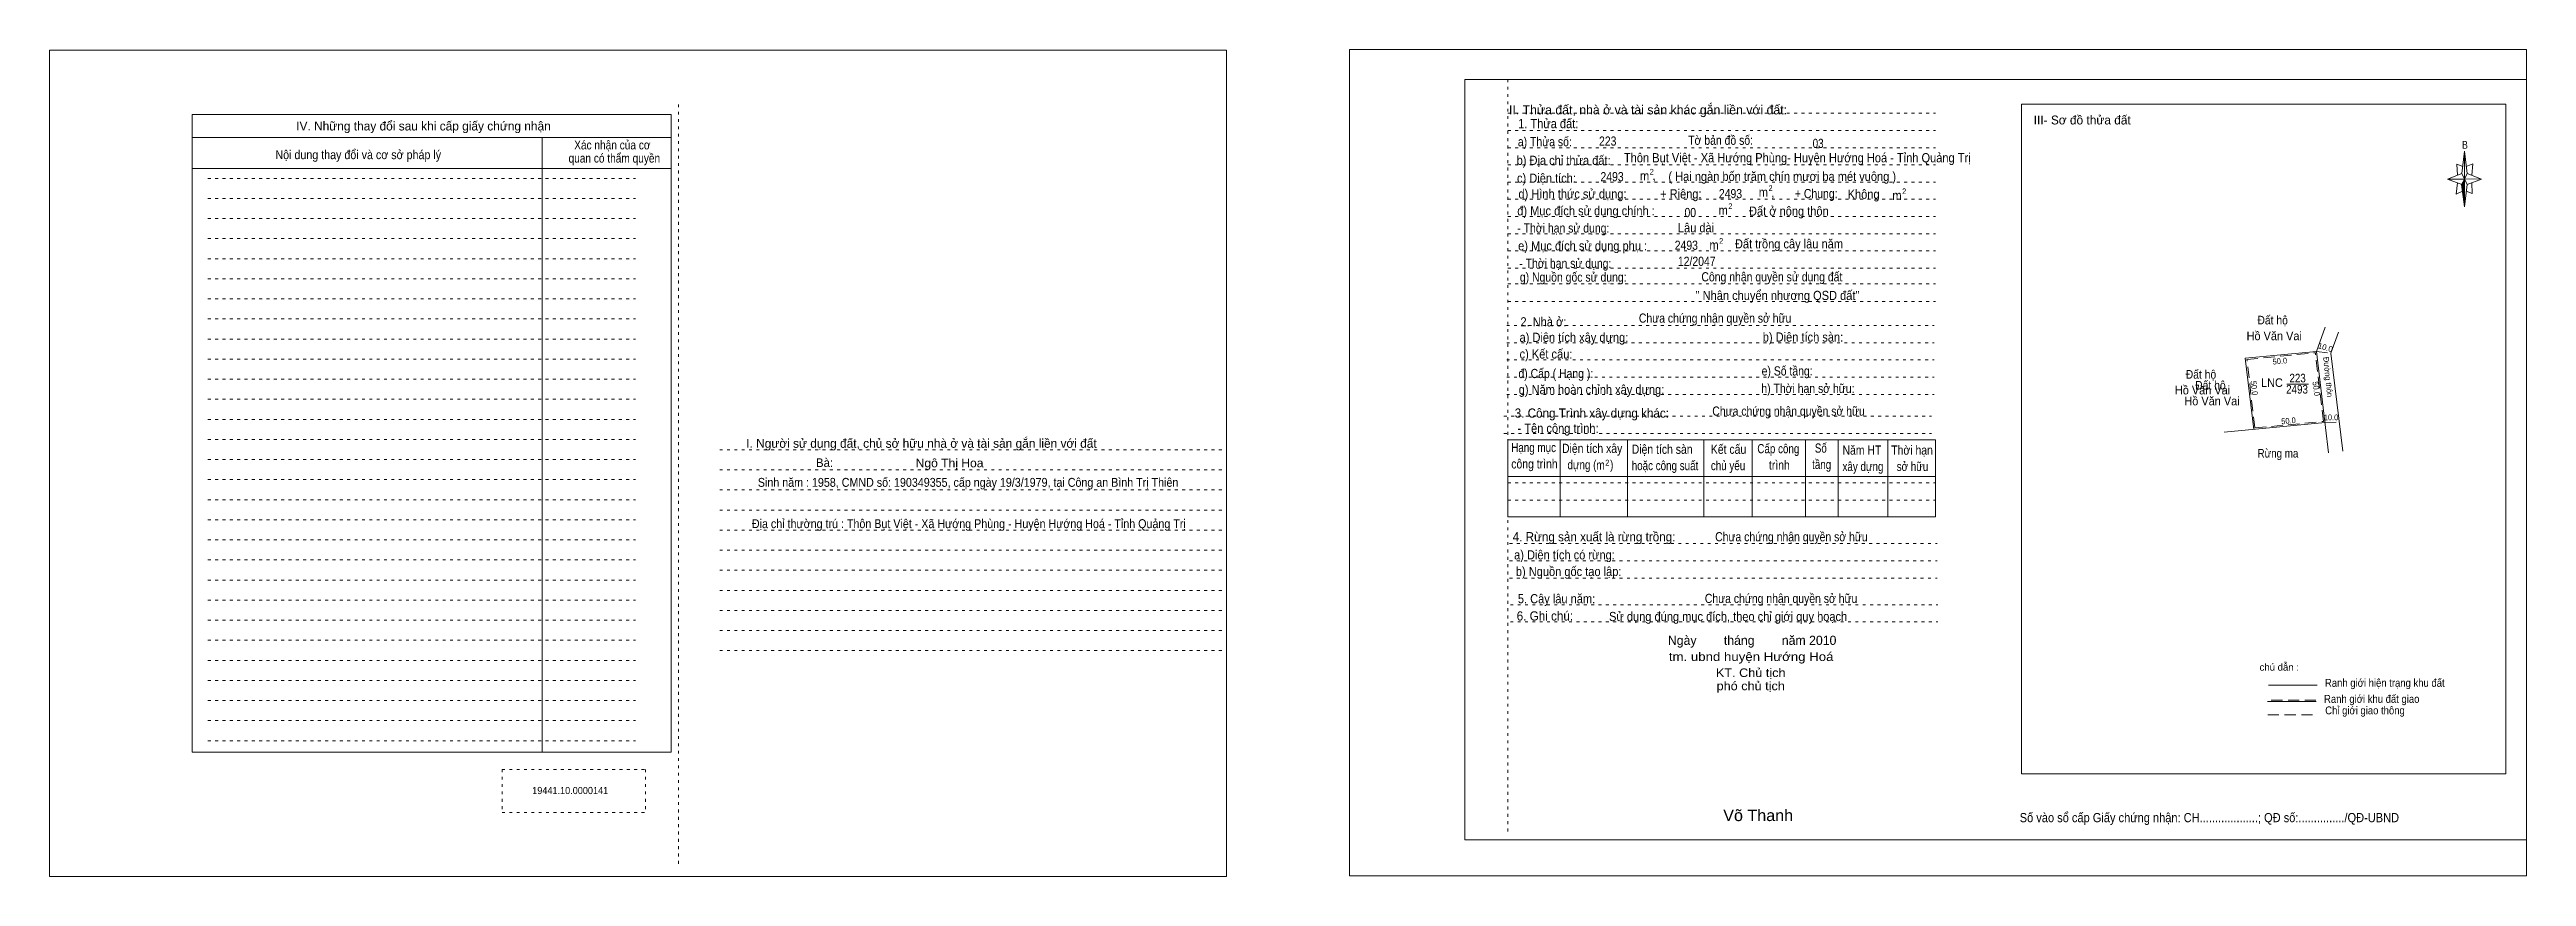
# Model space of a CAD drawing. Header units: centimetres. Extents: x -44.7 to 41.7, y -1.4 to 27.4.
import ezdxf
from ezdxf.enums import TextEntityAlignment as Align

# ---------------------------------------------------------------- set-up
doc = ezdxf.new("R2010")
doc.units = ezdxf.units.CM
doc.header["$LTSCALE"] = 0.13
doc.linetypes.add('DOTTED', pattern=[1.5, 0.3, -1.2])
doc.linetypes.add('MEDIUM_DASHED', pattern=[4.5, 3, -1.5])
for name, color, linetype, lineweight in [('1', 7, 'DOTTED', 13), ('10', 7, 'Continuous', 13), ('2', 7, 'Continuous', 13), ('30', 7, 'Continuous', 13), ('50', 7, 'MEDIUM_DASHED', 13)]:
    doc.layers.add(name, color=color, linetype=linetype, lineweight=lineweight)
for name, color, linetype in [('11', 7, 'Continuous'), ('3', 7, 'Continuous'), ('4', 7, 'Continuous'), ('5', 7, 'Continuous'), ('9', 7, 'Continuous')]:
    doc.layers.add(name, color=color, linetype=linetype)

msp = doc.modelspace()

# ---------------------------------------------------------------- hatches: boundary and pattern name
at = {"layer": '30'}
msp.add_hatch(color=256, dxfattribs=at).paths.add_polyline_path([(39.55, 22.92), (39.55, 21.96), (39.45, 22.74)])

# ---------------------------------------------------------------- linework, layer by layer
at = {"layer": '1', "linetype": 'Continuous'}
for p, q in [((4.69, 26.4), (41.71, 26.4)), ((4.69, 26.4), (4.69, -0.1)), ((41.71, 26.4), (41.71, -0.1)), ((4.69, -0.1), (41.71, -0.1))]:
    msp.add_line(p, q, dxfattribs=at)
at = {"layer": '1'}
for p, q in [((6.19, 26.4), (6.19, 0.12)), ((-22.73, 25.53), (-22.73, -0.97)), ((6.19, 25.22), (21.1, 25.22)), ((6.19, 24.62), (21.1, 24.62)), ((6.19, 24.02), (21.1, 24.02)), ((6.19, 23.42), (21.1, 23.42)), ((-39.14, 22.95), (-24.23, 22.95)), ((6.19, 22.82), (21.1, 22.82)), ((-39.14, 22.25), (-24.23, 22.25)), ((6.19, 22.22), (21.1, 22.22)), ((6.19, 21.62), (21.1, 21.62)), ((-39.14, 21.55), (-24.23, 21.55)), ((-39.14, 20.85), (-24.23, 20.85)), ((6.19, 21.02), (21.1, 21.02)), ((-39.14, 20.15), (-24.23, 20.15)), ((6.19, 20.42), (21.1, 20.42)), ((-39.14, 19.45), (-24.23, 19.45)), ((6.19, 19.82), (21.1, 19.82)), ((6.19, 19.27), (21.1, 19.27)), ((-39.14, 18.75), (-24.23, 18.75)), ((6.19, 18.66), (21.1, 18.66)), ((-39.14, 18.05), (-24.23, 18.05)), ((-39.14, 17.35), (-24.23, 17.35)), ((6.15, 17.82), (21.06, 17.82)), ((-39.14, 16.65), (-24.23, 16.65)), ((6.15, 17.22), (21.06, 17.22)), ((6.15, 16.62), (21.06, 16.62)), ((-39.14, 15.95), (-24.23, 15.95)), ((6.15, 16.02), (21.06, 16.02)), ((-39.14, 15.25), (-24.23, 15.25)), ((6.15, 15.42), (21.06, 15.42)), ((-39.14, 14.55), (-24.23, 14.55)), ((-39.14, 13.85), (-24.23, 13.85)), ((6.05, 14.66), (20.96, 14.66)), ((6.05, 14.06), (20.96, 14.06)), ((-39.14, 13.15), (-24.23, 13.15)), ((-21.29, 13.49), (-3.68, 13.49)), ((-39.14, 12.45), (-24.23, 12.45)), ((-21.29, 12.79), (-3.68, 12.79)), ((6.19, 12.34), (21.1, 12.34)), ((-39.14, 11.75), (-24.23, 11.75)), ((-21.29, 12.09), (-3.68, 12.09)), ((-21.29, 11.39), (-3.68, 11.39)), ((6.19, 11.74), (21.1, 11.74)), ((-39.14, 11.05), (-24.23, 11.05)), ((-21.29, 10.69), (-3.68, 10.69)), ((-39.14, 10.35), (-24.23, 10.35)), ((-39.14, 9.65), (-24.23, 9.65)), ((-21.29, 9.99), (-3.68, 9.99)), ((6.25, 10.22), (21.16, 10.22)), ((6.25, 9.62), (21.16, 9.62)), ((-39.14, 8.95), (-24.23, 8.95)), ((-21.29, 9.29), (-3.68, 9.29)), ((6.25, 9.02), (21.16, 9.02)), ((-39.14, 8.25), (-24.23, 8.25)), ((-21.29, 8.59), (-3.68, 8.59)), ((-21.29, 7.89), (-3.68, 7.89)), ((6.28, 8.09), (21.19, 8.09)), ((-39.14, 7.55), (-24.23, 7.55)), ((-21.29, 7.19), (-3.68, 7.19)), ((6.28, 7.49), (21.19, 7.49)), ((-39.14, 6.85), (-24.23, 6.85)), ((-39.14, 6.15), (-24.23, 6.15)), ((-21.29, 6.49), (-3.68, 6.49)), ((-39.14, 5.45), (-24.23, 5.45)), ((-39.14, 4.75), (-24.23, 4.75)), ((-39.14, 4.05), (-24.23, 4.05)), ((-39.14, 3.35), (-24.23, 3.35)), ((-28.88, 2.35), (-23.88, 2.35)), ((-28.88, 2.35), (-28.88, 0.85)), ((-23.88, 2.35), (-23.88, 0.85)), ((-28.88, 0.85), (-23.88, 0.85))]:
    msp.add_line(p, q, dxfattribs=at)
at = {"layer": '1', "linetype": 'Continuous'}
for points in [[(-44.66, -1.38), (-3.62, -1.38), (-3.62, 27.42), (-44.66, 27.42)], [(0.67, -1.36), (41.71, -1.36), (41.71, 27.44), (0.67, 27.44)]]:
    msp.add_lwpolyline(points, close=True, dxfattribs=at)
at = {"layer": '10'}
for p, q in [((34.89, 16.86), (35.16, 17.59)), ((31.9, 16.68), (34.39, 16.92)), ((32.2, 14.2), (31.9, 16.68)), ((35.31, 13.44), (34.89, 16.86)), ((33.35, 15.78), (34.11, 15.78)), ((6.19, 13.84), (21.1, 13.84)), ((6.19, 13.84), (6.19, 11.15)), ((8.02, 13.84), (8.02, 11.15)), ((10.36, 13.84), (10.36, 11.15)), ((13.02, 13.84), (13.02, 11.15)), ((14.71, 13.84), (14.71, 11.15)), ((16.57, 13.84), (16.57, 11.15)), ((17.71, 13.84), (17.71, 11.15)), ((19.44, 13.84), (19.44, 11.15)), ((21.1, 13.84), (21.1, 11.15)), ((31.17, 14.1), (34.69, 14.44)), ((6.19, 12.56), (21.1, 12.56)), ((6.19, 11.15), (21.1, 11.15))]:
    msp.add_line(p, q, dxfattribs=at)
at = {"layer": '10', "linetype": 'MEDIUM_DASHED'}
for p, q in [((34.63, 14.48), (34.35, 16.87)), ((34.39, 16.92), (34.89, 16.86)), ((32.24, 14.25), (34.63, 14.48)), ((34.69, 14.44), (35.18, 14.46))]:
    msp.add_line(p, q, dxfattribs=at)
at = {"layer": '10'}
msp.add_lwpolyline([(34.81, 13.38), (34.39, 16.92), (34.69, 17.77)], dxfattribs=at)
at = {"layer": '10', "linetype": 'MEDIUM_DASHED'}
msp.add_lwpolyline([(32.24, 14.25), (31.96, 16.64), (34.35, 16.87)], dxfattribs=at)
at = {"layer": '2'}
for p, q in [((-39.69, 25.18), (-22.98, 25.18)), ((-39.69, 25.18), (-39.69, 2.95)), ((-22.98, 25.18), (-22.98, 2.95)), ((-39.69, 24.38), (-22.98, 24.38)), ((-27.48, 24.38), (-27.48, 2.95)), ((-39.69, 23.3), (-22.98, 23.3)), ((-39.69, 2.95), (-22.98, 2.95))]:
    msp.add_line(p, q, dxfattribs=at)
msp.add_lwpolyline([(24.1, 25.54), (40.99, 25.54), (40.99, 2.2), (24.1, 2.2)], close=True, dxfattribs=at)
at = {"layer": '30'}
for p, q in [((39.46, 23.12), (39.55, 23.9)), ((39.46, 22.74), (38.96, 22.92)), ((39.64, 22.74), (39.55, 21.96)), ((39.82, 22.42), (39.61, 22.5)), ((39.64, 23.12), (40.14, 22.92)), ((39.8, 22.8), (39.82, 22.42))]:
    msp.add_line(p, q, dxfattribs=at)
for points in [[(39.49, 23.36), (39.28, 23.44), (39.31, 23.06)], [(39.61, 23.36), (39.84, 23.46), (39.8, 23.06)], [(39.55, 22.92), (39.46, 23.12), (38.96, 22.92)], [(39.3, 22.8), (39.26, 22.4), (39.48, 22.5)], [(39.55, 22.92), (39.64, 22.74), (40.14, 22.92)]]:
    msp.add_lwpolyline(points, dxfattribs=at)
for points in [[(39.55, 23.9), (39.64, 23.12), (39.55, 22.92)], [(39.55, 22.92), (38.96, 22.92), (39.46, 23.12), (39.64, 22.74), (40.14, 22.92), (39.55, 22.94)], [(39.55, 22.92), (39.55, 21.96), (39.45, 22.74)]]:
    msp.add_lwpolyline(points, close=True, dxfattribs=at)
at = {"layer": '50', "linetype": 'Continuous'}
for p, q in [((34.41, 5.29), (32.71, 5.29)), ((34.38, 4.72), (32.68, 4.72))]:
    msp.add_line(p, q, dxfattribs=at)
at = {"layer": '50'}
for p, q in [((34.37, 4.76), (32.66, 4.76)), ((32.69, 4.25), (34.4, 4.25))]:
    msp.add_line(p, q, dxfattribs=at)

# ---------------------------------------------------------------- texts
at = {"layer": '10'}
for s, p in [('III- Sơ đồ thửa đất', (26.22, 24.83)), ('IV. Những thay đổi sau khi cấp giấy chứng nhận', (-31.62, 24.62)), ('I. Người sử dụng đất, chủ sở hữu nhà ở và tài sản gắn liền với đất', (-14.255, 13.56))]:
    msp.add_text(s, height=0.31, dxfattribs=at).set_placement(p, align=Align.CENTER)
for s, height, width, p in [('Xác nhận của cơ', 0.31, 0.85, (-25.035, 23.96)), ('Nội dung thay đổi và cơ sở pháp lý', 0.31, 0.9, (-33.895, 23.62)), ('Đất hộ ', 0.3, 0.9, (32.91, 17.86)), ('Hồ Văn Vai', 0.3, 0.95, (32.915, 17.31)), ('Hồ Văn Vai', 0.3, 0.95, (30.415, 15.42)), ('Đất hộ ', 0.3, 0.9, (30.41, 15.97)), ('Đất hộ ', 0.3, 0.9, (30.74, 15.59)), ('LNC', 0.3, 0.95, (32.835, 15.68)), ('2493', 0.3, 0.85, (33.71, 15.45)), ('223', 0.3, 0.85, (33.73, 15.84)), ('Hồ Văn Vai', 0.3, 0.95, (30.745, 15.04)), ('10.0', 0.2, 0.85, (34.895, 14.52)), ('Rừng ma', 0.3, 0.85, (33.045, 13.22)), ('Sinh năm : 1958, CMND số: 190349355, cấp ngày 19/3/1979, tại Công an Bình Trị Thiên', 0.31, 0.9, (-12.63, 12.2)), ('Địa chỉ thường trú : Thôn Bụt Việt - Xã Hướng Phùng - Huyện Hướng Hoá - Tỉnh Quảng Trị', 0.31, 0.9, (-12.605, 10.76))]:
    msp.add_text(s, height=height, dxfattribs=dict(at, width=width)).set_placement(p, align=Align.CENTER)
at = {"layer": '10', "width": 0.9}
for s, height, rotation, p in [('50.0', 0.2, 5.425, (33.12, 16.482)), ('Đường thôn', 0.2, 275.711, (34.692, 16.02)), ('50.0', 0.2, 277.466, (32.12, 15.628)), ('50.0', 0.1996, 277.396, (34.28, 15.608)), ('50.0', 0.2, 5.412, (33.421, 14.402))]:
    msp.add_text(s, height=height, rotation=rotation, dxfattribs=at).set_placement(p, align=Align.CENTER)
at = {"layer": '10'}
msp.add_text('10.0', height=0.2, rotation=344.249, dxfattribs=at).set_placement((34.673, 16.962), align=Align.CENTER)
at = {"layer": '11', "width": 0.95}
msp.add_text('19441.10.0000141', height=0.25, dxfattribs=at).set_placement((-26.505, 1.49), align=Align.CENTER)
at = {"layer": '2'}
for s, p in [('II. Thửa đất, nhà ở và tài sản khác gắn liền với đất:', (6.23, 25.18)), (',', (11.23, 22.89)), (',', (15.37, 22.3))]:
    msp.add_text(s, height=0.32, dxfattribs=at).set_placement(p)
for s, height, width, p in [('1. Thửa đất:', 0.32, 0.9, (6.55, 24.7)), ('a) Thửa số:', 0.32, 0.85, (6.54, 24.07)), ('Tờ bản đồ số:', 0.32, 0.85, (12.48, 24.12)), ('c) Diện tích:', 0.32, 0.9, (6.51, 22.8)), ('d) Hình thức sử dụng:', 0.32, 0.9, (6.56, 22.25)), ('m', 0.32, 0.9, (10.8, 22.88)), ('2', 0.2, 0.8, (11.14, 23.08)), ('+ Riêng:', 0.32, 0.9, (11.5, 22.25)), ('( Hai ngàn bốn trăm chín mươi ba mét vuông )', 0.32, 0.9, (11.79, 22.86)), ('m', 0.32, 0.9, (14.94, 22.31)), ('2', 0.2, 0.8, (15.28, 22.51)), ('+ Chung:', 0.32, 0.85, (16.2, 22.26)), ('Không', 0.32, 0.9, (18.04, 22.24)), ('2', 0.2, 0.8, (19.94, 22.4)), ('đ) Mục đích sử dụng chính : ', 0.32, 0.9, (6.52, 21.66)), ('00', 0.32, 0.85, (12.35, 21.6)), ('m', 0.32, 0.9, (13.54, 21.68)), ('2', 0.2, 0.8, (13.88, 21.88)), ('Đất ở nông thôn', 0.32, 0.9, (14.6, 21.65)), ('m', 0.32, 0.9, (19.6, 22.2)), ('- Thời hạn sử dụng: ', 0.32, 0.85, (6.52, 21.06)), ('e) Mục đích sử dụng phụ : ', 0.32, 0.9, (6.55, 20.44)), ('2493', 0.32, 0.85, (12.01, 20.46)), ('Lâu dài', 0.32, 0.9, (12.12, 21.07)), ('2', 0.2, 0.8, (13.56, 20.67)), ('Đất trồng cây lâu năm', 0.32, 0.9, (14.11, 20.51)), ('- Thời hạn sử dụng: ', 0.32, 0.85, (6.59, 19.83)), ('12/2047', 0.32, 0.85, (12.12, 19.9)), ('m', 0.32, 0.9, (13.22, 20.47)), ('g) Nguồn gốc sử dụng: ', 0.32, 0.85, (6.61, 19.35)), ('2. Nhà ở:', 0.32, 0.9, (6.63, 17.79)), ('a) Diện tích xây dựng:', 0.32, 0.9, (6.6, 17.25)), ('b) Diện tích sàn:', 0.32, 0.9, (15.08, 17.26)), ('c) Kết cấu:', 0.32, 0.9, (6.6, 16.67)), ('e) Số tầng:', 0.32, 0.85, (15.04, 16.08)), ('đ) Cấp ( Hạng ):', 0.32, 0.85, (6.56, 15.99)), ('g) Năm hoàn chỉnh xây dựng:', 0.32, 0.9, (6.57, 15.43)), ('h) Thời hạn sở hữu:', 0.32, 0.85, (15.03, 15.47)), ('3. Công Trình xây dựng khác:', 0.32, 0.95, (6.43, 14.61)), ('- Tên công trình:', 0.32, 0.9, (6.53, 14.08)), ('công trình', 0.32, 0.85, (6.31, 12.84)), ('Hạng mục', 0.32, 0.8, (6.31, 13.41)), ('Diện tích xây', 0.32, 0.85, (8.08, 13.38)), ('  dựng (     )', 0.32, 0.8, (8.08, 12.81)), ('m', 0.32, 0.85, (9.27, 12.8)), ('2', 0.201, 0.75, (9.59, 12.94)), ('hoặc công suất', 0.32, 0.8, (10.51, 12.78)), ('Diện tích sàn', 0.32, 0.85, (10.51, 13.35)), ('chủ yếu', 0.32, 0.8, (13.27, 12.78)), ('Kết cấu', 0.32, 0.85, (13.27, 13.35)), ('Cấp công', 0.32, 0.8, (14.89, 13.37)), ('    trình', 0.32, 0.85, (14.89, 12.8)), ('tầng', 0.32, 0.8, (16.8, 12.82)), (' Số', 0.32, 0.8, (16.8, 13.39)), ('xây dựng', 0.32, 0.8, (17.86, 12.75)), ('Năm HT', 0.32, 0.85, (17.86, 13.32)), ('Thời hạn', 0.32, 0.85, (19.56, 13.32)), ('  sở hữu', 0.32, 0.8, (19.56, 12.75)), ('4. Rừng sản xuất là rừng trồng:', 0.32, 0.95, (6.36, 10.3)), ('a) Diện tích có rừng:', 0.32, 0.9, (6.41, 9.67)), ('b) Nguồn gốc tạo lập:', 0.32, 0.9, (6.47, 9.09)), ('6. Ghi chú:', 0.32, 0.95, (6.5, 7.54)), ('5. Cây lâu năm:', 0.32, 0.9, (6.54, 8.14)), ('Số vào sổ cấp Giấy chứng nhận: CH...................; QĐ số:.............../QĐ-UBND', 0.32, 0.9, (24.04, 0.51))]:
    msp.add_text(s, height=height, dxfattribs=dict(at, width=width)).set_placement(p)
for s, height, width, p in [('quan có thẩm quyền', 0.31, 0.85, (-24.965, 23.5)), ('b) Địa chỉ thửa đất:', 0.32, 0.9, (8.135, 23.42))]:
    msp.add_text(s, height=height, dxfattribs=dict(at, width=width)).set_placement(p, align=Align.CENTER)
at = {"layer": '3'}
for s, width, p in [('223', 0.85, (9.37, 24.09)), ('03', 0.8, (16.82, 24.01))]:
    msp.add_text(s, height=0.32, dxfattribs=dict(at, width=width)).set_placement(p)
at = {"layer": '30', "width": 0.8}
msp.add_text('B', height=0.276, dxfattribs=at).set_placement((39.565, 23.98), align=Align.CENTER)
at = {"layer": '4', "width": 0.85}
for p in [(9.42, 22.85), (13.55, 22.26)]:
    msp.add_text('2493', height=0.32, dxfattribs=at).set_placement(p)
at = {"layer": '5'}
msp.add_text('Bà:', height=0.3, dxfattribs=at).set_placement((-17.635, 12.89), align=Align.CENTER)
at = {"layer": '5', "width": 1.05}
msp.add_text('Ngô Thị Hoa', height=0.3, dxfattribs=at).set_placement((-13.275, 12.88), align=Align.CENTER)
at = {"layer": '50'}
for s, height, p in [('Ngày        tháng        năm 2010', 0.32, (14.71, 6.69)), ('chú dẫn :', 0.25, (33.09, 5.79))]:
    msp.add_text(s, height=height, dxfattribs=at).set_placement(p, align=Align.CENTER)
for s, height, width, p in [('tm. ubnd huyện Hướng Hoá', 0.3, 1.15, (14.675, 6.13)), ('KT. Chủ tịch', 0.3, 1.1, (14.66, 5.57)), ('phó chủ tịch', 0.3, 1.1, (14.66, 5.11)), ('Ranh giới hiện trạng khu đất', 0.275, 0.9, (36.77, 5.23)), ('Ranh giới khu đất giao', 0.275, 0.9, (36.315, 4.67)), ('Chỉ giới giao thông', 0.275, 0.9, (36.08, 4.27)), ('Võ Thanh', 0.4, 1.05, (14.92, 0.55))]:
    msp.add_text(s, height=height, dxfattribs=dict(at, width=width)).set_placement(p, align=Align.CENTER)
at = {"layer": '9'}
for s, width, p in [('Thôn Bụt Việt - Xã Hướng Phùng- Huyện Hướng Hoá - Tỉnh Quảng Trị', 0.9, (10.24, 23.51)), ('" Nhận chuyển nhượng QSD đất"', 0.9, (12.74, 18.71)), ('Công nhận quyền sử dụng đất ', 0.85, (12.94, 19.36)), ('Chưa chứng nhận quyền sở hữu', 0.85, (10.76, 17.92)), ('Chưa chứng nhận quyền sở hữu', 0.85, (13.32, 14.68)), ('Chưa chứng nhận quyền sở hữu', 0.85, (13.42, 10.3)), ('Sử dụng đúng mục đích, theo chỉ giới quy hoạch', 0.9, (9.72, 7.52)), ('Chưa chứng nhận quyền sở hữu', 0.85, (13.06, 8.15))]:
    msp.add_text(s, height=0.32, dxfattribs=dict(at, width=width)).set_placement(p)

doc.saveas('drawing.dxf')
